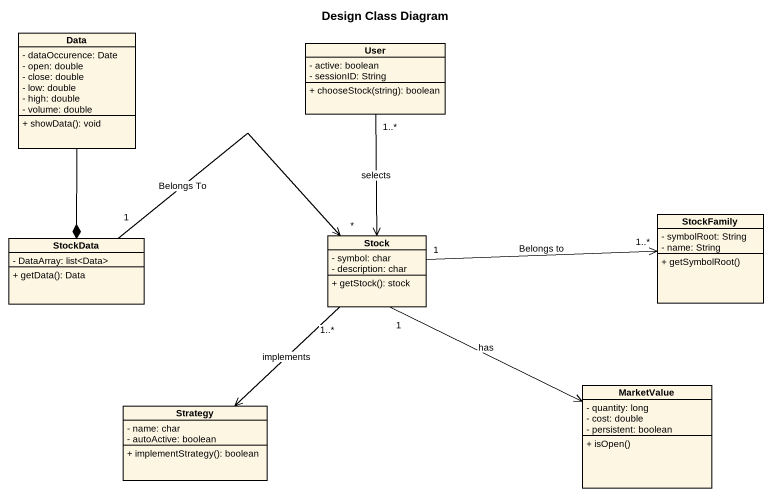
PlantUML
@startuml
title Design Class Diagram
hide circle
hide empty members
skinparam classAttributeIconSize 0
class Data {
  - dataOccurence: Date
  - open: double
  - close: double
  - low: double
  - high: double
  - volume: double
  + showData(): void
}
class User {
  - active: boolean
  - sessionID: String
  + chooseStock(string): boolean
}
class StockFamily {
  - symbolRoot: String
  - name: String
  + getSymbolRoot()
}
class StockData {
  - DataArray: list<Data>
  + getData(): Data
}
class Stock {
  - symbol: char
  - description: char
  + getStock(): stock
}
class MarketValue {
  - quantity: long
  - cost: double
  - persistent: boolean
  + isOpen()
}
class Strategy {
  - name: char
  - autoActive: boolean
  + implementStrategy(): boolean
}
Data --* StockData
User "1..*" --> Stock : selects
StockData "1" -right-> "*" Stock : Belongs To
Stock "1" -right-> "1..*" StockFamily : Belongs to
Stock "1" --> MarketValue : has
Stock "1..*" --> Strategy : implements
@enduml
